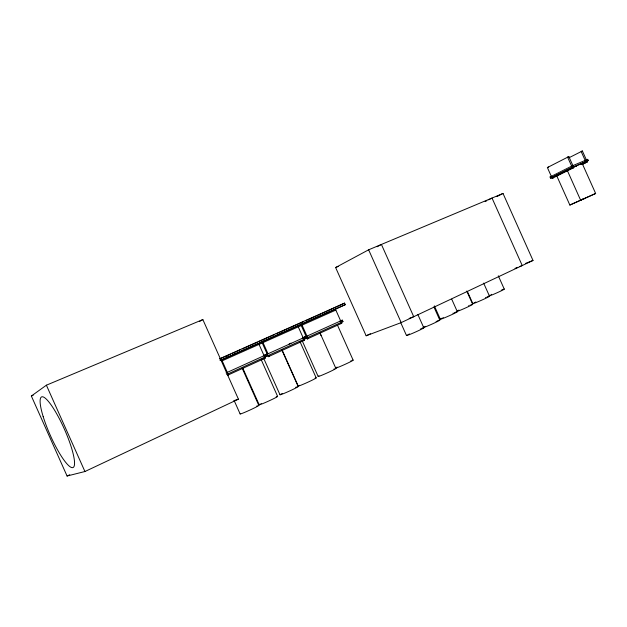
<?xml version="1.0" encoding="UTF-8"?>
<svg xmlns="http://www.w3.org/2000/svg" width="627" height="627" viewBox="0 0 627 627"><rect width="100%" height="100%" fill="white"/><g stroke="black" fill="none" stroke-linecap="round" stroke-linejoin="round"><path stroke-width="0.94" d="M581.519 163.718L582.138 163.341L595.65 193.477L582.859 199.214M576.934 201.87L569.857 205.053L556.572 175.435L567.129 170.379M567.184 170.121L582.099 163.31M31.35 396.029L46.382 385.197L202.842 319.558L238.425 399.164L84.935 471.52L67.073 476.018L31.35 396.029L33.153 395.269M199.558 321.494L202.842 319.558M335.617 267.533L368.629 249.805L503.011 193.445L533.013 260.456L401.202 322.607L366.144 335.774L335.617 267.533L338.235 266.428M377.109 246.748L381.412 244.444L413.734 316.698L409.172 318.422M553.092 177.033L553.445 177.809L552.215 178.334L547.387 167.55L568.846 156.578L573.062 165.998M569.261 157.62L582.381 150.982L586.558 160.324M485.126 201.604L486.85 200.718M488.574 199.833L492.023 198.054L522.228 265.542L519.524 266.608M580.97 164.015L579.857 164.572M496.913 196.572L503.011 193.445M558.336 174.878L550.6 178.146L550.075 176.979L572.012 165.967L587.734 159.352L588.267 160.543L580.077 164.595M550.6 178.146L572.553 167.166L572.012 165.967M586.026 160.206L587.734 159.352M551.862 177.551L573.446 166.853L573.807 167.66L552.215 178.334M579.74 164.666L585.728 161.68L586.08 162.479L581.809 164.603M582.146 164.525L587.295 161.962L586.943 161.17M569.865 205.045L570.351 204.825M67.073 476.018L69.73 474.772M366.144 335.774L370.432 333.76M576.487 166.179L575.915 166.445M219.434 358.863L344.576 303.115L345.273 304.667L335.508 309.095M320.632 314.049L305.49 320.82M322.411 313.241L344.576 303.115M220.163 360.494L345.273 304.667M257.807 343.721L258.575 343.369L264.359 356.308M226.096 372.916L265.809 354.89L266.475 356.379L226.786 374.444M263.371 355.87L304.902 337.146L305.553 338.604L264.704 357.116M302.3 338.243L342.326 320.154L342.969 321.588L303.821 339.332M261.584 359.436L264.304 358.166M264.743 357.163L265.19 358.158L227.719 375.189L228.447 374.891L221.707 359.804M267.948 353.652L262.564 341.597L261.788 341.95L268.372 356.677L304.291 340.343L297.825 325.875M307.254 338.956L308.092 338.611L307.661 337.639L306.815 337.992L307.254 338.956L341.739 323.281L341.307 322.333M291.853 328.611L292.731 328.219M340.916 321.455L335.406 309.127L301.642 324.175L300.811 324.551L306.423 337.099M326.62 313.116L328.399 312.309M221.441 361.144L262.682 342.773M584.129 198.665L584.568 198.461L580.712 200.162L587.922 196.925M264.265 355.25L266.937 354.043M289.157 343.964L290.936 343.157M303.382 337.506L306 336.315M262.227 342.938L298.264 326.855M301.242 325.523L335.829 310.083M594.898 193.821L588.33 196.768M577.295 201.737L581.221 199.942M298.413 326.824L301.916 325.264M219.858 358.903L230.564 354.145M232.343 353.354L240.368 349.78M242.155 348.988L257.321 342.24M259.1 341.449L274.265 334.708M276.052 333.909L303.703 321.612M220.21 360.541L301.493 324.316M233.926 354.498L235.705 353.699M250.863 346.943L252.65 346.151M263.348 341.378L265.135 340.586M280.293 333.83L282.072 333.031M297.229 326.275L299.016 325.484M582.538 199.362L570.617 204.715M595.015 193.751L595.611 193.492M581.386 199.872L583.87 198.767M307.528 337.608L305.294 338.596M560.773 173.781L560.264 174M570.86 168.71L570.209 168.992M567.474 170.23L568.446 169.807M304.252 339.05L303.797 339.246M559.621 174.275L558.743 174.643M339.779 321.236L342.326 320.154M588.267 160.543L572.2 167.385L572.561 168.185L573.807 167.66M550.075 176.979L551.799 176.258M586.08 162.479L587.295 161.962M341.268 322.302L342.969 321.588M568.893 169.619L569.692 169.29M569.606 169.243L568.689 169.627M340.853 323.657L341.739 323.281M547.387 167.55L548.617 167.041M303.46 340.688L304.291 340.343M267.925 355.681L268.717 355.352L269.155 356.348L268.372 356.677M568.846 156.578L567.592 157.095L571.816 166.523M582.381 150.982L581.158 151.483L585.352 160.833M264.406 358.479L265.19 358.158M227.264 374.178L227.993 373.872M558.359 174.808L557.223 175.254M568.352 169.76L567.192 170.152M525.724 263.332L533.013 260.456M515.01 268.38L517.714 267.314M557.082 175.309L556.604 175.442M233.918 400.684L238.425 399.164M567.568 171.03L580.626 200.201M498.3 275.794L504.273 289.141A9.06 0.415 -23.8 0 0 503.826 289.204M483.636 283.106L489.515 296.234A9.131 0.423 -23.9 0 1 481.34 300.317A9.131 0.423 -23.9 0 1 472.829 303.64L467.342 291.39M466.754 291.061L472.695 304.33A9.217 0.431 -23.9 0 0 471.159 304.738M451.738 299.204L457.334 311.705A9.295 0.439 -23.9 0 1 448.948 315.914A9.295 0.439 -23.9 0 1 440.35 319.268L434.354 305.874M433.908 306.924L439.809 320.123A9.389 0.455 -24 0 1 433.077 323.61A9.389 0.455 -24 0 1 423.538 327.584M417.848 314.495L423.813 327.819A9.476 0.462 -24 0 1 415.419 332.067A9.476 0.462 -24 0 1 406.523 335.563M368.629 249.805L401.202 322.607M400.543 322.215L406.5 335.539A9.476 0.462 -24 0 1 407.009 335.132M337.82 325.915L353.15 360.18A9.624 0.47 -24.3 0 1 345.124 364.311A9.624 0.47 -24.3 0 1 335.743 368.104M320.021 332.961L335.892 368.457A9.734 0.486 -24.3 0 1 327.169 372.932A9.734 0.486 -24.3 0 1 318.163 376.482L302.261 340.931M320.256 333.783L321.048 335.547M301.642 324.175L307.261 336.746M305.96 336.66L306.619 338.125M300.137 341.989L316.196 377.901A9.86 0.494 -24.4 0 0 315.099 378.152M282.142 350.062L298.233 386.052A9.86 0.494 -24.4 0 0 307.395 382.431A9.86 0.494 -24.4 0 0 316.196 377.932M281.97 350.266L298.193 386.545A9.985 0.502 -24.4 0 1 289.243 391.154A9.985 0.502 -24.4 0 1 280.01 394.806L263.755 358.44M266.922 354.38L267.588 355.877M261.208 359.686L277.628 396.405A10.126 0.509 -24.5 0 1 268.583 401.084A10.126 0.509 -24.5 0 1 259.194 404.815L242.735 367.994M242.234 368.331L258.818 405.426A10.267 0.525 -24.6 0 1 249.726 410.152A10.267 0.525 -24.6 0 1 240.149 413.969M226.371 355.674L227.107 357.327M234.2 400.669L240.141 413.961A10.267 0.525 -24.6 0 1 240.658 413.522M46.382 385.197L84.935 471.52M472.695 304.338A9.217 0.431 -23.9 0 1 466.151 307.685A9.217 0.431 -23.9 0 1 456.738 311.603M457.342 310.851A9.217 0.431 -23.9 0 1 457.741 310.647M458.643 310.193A9.217 0.431 -23.9 0 1 458.98 310.028M468.612 305.733A9.217 0.431 -23.9 0 1 468.8 305.655M470.015 305.169A9.217 0.431 -23.9 0 1 470.328 305.051M440.342 319.229A9.295 0.439 -23.9 0 1 440.891 318.829M441.682 318.391A9.295 0.439 -23.9 0 1 442.059 318.187M442.944 317.74A9.295 0.439 -23.9 0 1 443.265 317.583M452.953 313.234A9.295 0.439 -23.9 0 1 453.141 313.155M454.23 312.716A9.295 0.439 -23.9 0 1 454.559 312.583M455.468 312.238A9.295 0.439 -23.9 0 1 456.323 311.933M456.785 311.791A9.295 0.439 -23.9 0 1 457.31 311.69M472.813 303.609A9.131 0.423 -23.9 0 1 473.487 303.131M474.341 302.676A9.131 0.423 -23.9 0 1 474.6 302.543M475.642 302.018A9.131 0.423 -23.9 0 1 475.807 301.94M485.525 297.613A9.131 0.423 -23.9 0 1 485.713 297.535M486.905 297.065A9.131 0.423 -23.9 0 1 487.359 296.885M488.159 296.595A9.131 0.423 -23.9 0 1 489.507 296.226M504.273 289.165A9.06 0.415 -23.8 0 1 498.308 292.213A9.06 0.415 -23.8 0 1 489.162 296.062M488.605 296.257A9.06 0.415 -23.8 0 1 488.104 296.414M489.953 295.145A9.06 0.415 -23.8 0 1 490.251 294.996M491.254 294.51A9.06 0.415 -23.8 0 1 491.615 294.345M501.271 290.121A9.06 0.415 -23.8 0 1 501.592 289.995M502.478 289.658A9.06 0.415 -23.8 0 1 503.301 289.368M407.911 334.63A9.476 0.462 -24 0 1 408.169 334.489M409.047 334.042A9.476 0.462 -24 0 1 409.376 333.877M420.356 328.963A9.476 0.462 -24 0 1 420.537 328.893M421.673 328.446A9.476 0.462 -24 0 1 422.23 328.242M422.919 327.999A9.476 0.462 -24 0 1 423.797 327.803M423.437 327.615A9.389 0.455 -24 0 1 422.919 327.764M423.546 327.145A9.389 0.455 -24 0 1 423.868 326.965M424.785 326.487A9.389 0.455 -24 0 1 425.082 326.33M436.094 321.377A9.389 0.455 -24 0 1 436.282 321.306M437.293 320.906A9.389 0.455 -24 0 1 437.756 320.734M438.539 320.444A9.389 0.455 -24 0 1 439.801 320.115M280.003 394.783A9.985 0.502 -24.4 0 1 281.021 394.077M281.774 393.662A9.985 0.502 -24.4 0 1 282.213 393.427M295.638 387.329A9.985 0.502 -24.4 0 1 296.109 387.141M296.924 386.843A9.985 0.502 -24.4 0 1 298.17 386.522M298.225 386.028A9.86 0.494 -24.4 0 1 299.267 385.315M335.743 367.916A9.624 0.47 -24.3 0 1 336.033 367.72M336.362 367.524A9.624 0.47 -24.3 0 1 337.146 367.085M350.814 360.886A9.624 0.47 -24.3 0 1 350.963 360.831M352.021 360.439A9.624 0.47 -24.3 0 1 353.126 360.164M318.148 376.451A9.734 0.486 -24.3 0 1 318.986 375.863M333.932 369.021A9.734 0.486 -24.3 0 1 334.081 368.966M335.132 368.598A9.734 0.486 -24.3 0 1 335.884 368.449M259.186 404.791A10.126 0.509 -24.5 0 1 260.205 404.078M261.098 403.576A10.126 0.509 -24.5 0 1 261.255 403.498M276.201 396.766A10.126 0.509 -24.5 0 1 277.62 396.397M256.772 406.014A10.267 0.525 -24.6 0 1 256.921 405.959M258.026 405.567A10.267 0.525 -24.6 0 1 258.802 405.41M43.161 416.563A38.623 7.696 66 0 0 72.904 467.57A38.623 7.696 66 0 0 55.975 412.55A38.623 7.696 66 0 0 43.161 416.563"/></g></svg>
